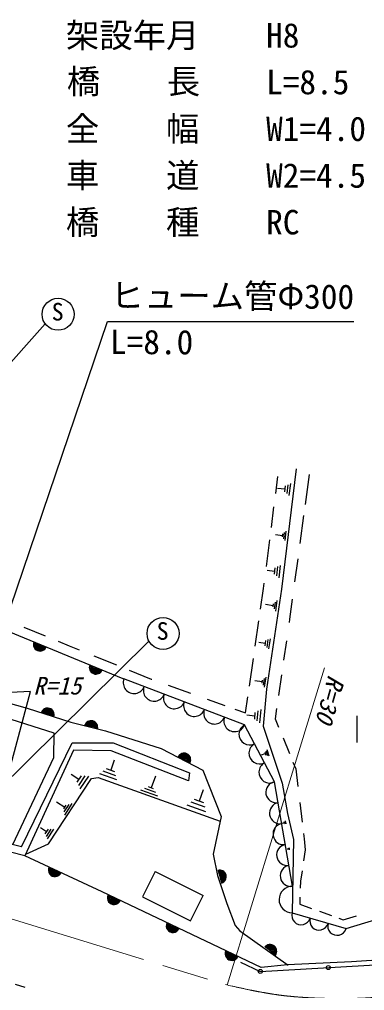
# Model space of a CAD drawing. Units: millimetres, scale not verified. Extents: x 40000 to 680000, y 20000 to 380000.
# Drawn here: x 160580 to 186437, y 245645 to 318414 of the extents above; entities that cross this region are included whole.
import ezdxf
from ezdxf.enums import TextEntityAlignment as Align

# ---------------------------------------------------------------- set-up
doc = ezdxf.new("R2010")
doc.units = ezdxf.units.MM
doc.header["$LTSCALE"] = 1000
doc.linetypes.add('CHAIN', pattern=[18.5, 12, -1.5, 3.5, -1.5])
for name, color, linetype, lineweight in [('M-BGD', 7, 'Continuous', 25), ('M-BMK', 2, 'CHAIN', 13), ('M-STR-HTXT', 7, 'Continuous', 13), ('M-STR-STR3', 7, 'Continuous', 25), ('M-STR-STRC', 7, 'Continuous', 25)]:
    doc.layers.add(name, color=color, linetype=linetype, lineweight=lineweight)
doc.layers.add('M-STR-STR1', color=1, linetype='Continuous')
doc.styles.add('ＭＳ ゴシック', font='')
doc.styles.get('ＭＳ ゴシック').set_extended_font_data('MS Gothic')

msp = doc.modelspace()

# ---------------------------------------------------------------- linework, layer by layer
at = {"layer": 'M-BGD'}
for p, q in [((181314, 284740), (180208, 275733)), ((179778, 282897), (179941, 284175)), ((182289, 284319), (181981, 282057)), ((179916, 283300), (180466, 283240)), ((180486, 283460), (180436, 283010)), ((180686, 283550), (180606, 282880)), ((180876, 283640), (180766, 282740)), ((179454, 280355), (179650, 281890)), ((181871, 281245), (181584, 279137)), ((179776, 279810), (180286, 279750)), ((180296, 279860), (180266, 279640)), ((180416, 279970), (180366, 279500)), ((180536, 280080), (180456, 279360)), ((179081, 277432), (179336, 279427)), ((181428, 277985), (181194, 276267)), ((179726, 277310), (179666, 276850)), ((179926, 277410), (179836, 276710)), ((180126, 277500), (180006, 276570)), ((179136, 277150), (179696, 277080)), ((178868, 275763), (178921, 276177)), ((178644, 274224), (178868, 275763)), ((180208, 275733), (179102, 268227)), ((179026, 274590), (179586, 274510)), ((179596, 274630), (179566, 274390)), ((179736, 274750), (179666, 274240)), ((179876, 274870), (179766, 274080)), ((181018, 274972), (180814, 273468)), ((155840, 274173), (168323, 269028)), ((178240, 271442), (178516, 273338)), ((180814, 273468), (180780, 273233)), ((160917, 272873), (162502, 272217)), ((163473, 271816), (164303, 271472)), ((164303, 271472), (165050, 271171)), ((178526, 271740), (178996, 271680)), ((179016, 271870), (178966, 271480)), ((179186, 271940), (179106, 271360)), ((179356, 272010), (179246, 271240)), ((180579, 271844), (180368, 270391)), ((166158, 270724), (167848, 270041)), ((177804, 268446), (178108, 270536)), ((168809, 269653), (170457, 268988)), ((180211, 269307), (179987, 267758)), ((168323, 269028), (168409, 268994)), ((177452, 265567), (168409, 268994)), ((170457, 268988), (170505, 268971)), ((171722, 268533), (173395, 267931)), ((178216, 268870), (178756, 268800)), ((178766, 268910), (178736, 268680)), ((178906, 269030), (178836, 268530)), ((179036, 269140), (178926, 268380)), ((161415, 268061), (147095, 267237)), ((156161, 268209), (161161, 266806)), ((157341, 252883), (161415, 268061)), ((179102, 268227), (178839, 265462)), ((163178, 264935), (155635, 267303)), ((174644, 267481), (175964, 267006)), ((177513, 266448), (177687, 267645)), ((161161, 266806), (164435, 265753)), ((176705, 266739), (177513, 266448)), ((178226, 266490), (178186, 265990)), ((178446, 266600), (178376, 265850)), ((178656, 266700), (178556, 265700)), ((179845, 266783), (179734, 266015)), ((164435, 265753), (167037, 265110)), ((177606, 266300), (178206, 266240)), ((179734, 266015), (179996, 265381)), ((185893, 264236), (185893, 266236)), ((163149, 263122), (163178, 264935)), ((167037, 265110), (171188, 263794)), ((179700, 261290), (177452, 265567)), ((178839, 265462), (180261, 261195)), ((160746, 256420), (164523, 264204)), ((164523, 264204), (167592, 264204)), ((167592, 264204), (173323, 261953)), ((180327, 264576), (180806, 263416)), ((164640, 263648), (160992, 255740)), ((167446, 263619), (164640, 263648)), ((173235, 261368), (167446, 263619)), ((171188, 263794), (174317, 262157)), ((178956, 263520), (179036, 263290)), ((179036, 263620), (179156, 263260)), ((179106, 263710), (179266, 263230)), ((160092, 256583), (163149, 263122)), ((167686, 262910), (167426, 262160)), ((178706, 263310), (178996, 263410)), ((181073, 262769), (181288, 262249)), ((167806, 261740), (166856, 262080)), ((167736, 262040), (167106, 262270)), ((174317, 262157), (175691, 258678)), ((181288, 262249), (181447, 260928)), ((162769, 256632), (165984, 261543)), ((164456, 261870), (165036, 261490)), ((165196, 261730), (164876, 261250)), ((165476, 261730), (164996, 261000)), ((165746, 261720), (165106, 260750)), ((165984, 261543), (166481, 261602)), ((166481, 261602), (175621, 258342)), ((167866, 261430), (166606, 261880)), ((170766, 261720), (170446, 260830)), ((173323, 261953), (173235, 261368)), ((181046, 253459), (179700, 261290)), ((170946, 260220), (169676, 260670)), ((170796, 260490), (169966, 260790)), ((170636, 260760), (170256, 260900)), ((174356, 260690), (174056, 259850)), ((180261, 261195), (180656, 258904)), ((163366, 259800), (163976, 259400)), ((174406, 259720), (173706, 259970)), ((164056, 259530), (163886, 259270)), ((164286, 259600), (163916, 259040)), ((164516, 259660), (163946, 258800)), ((174556, 259040), (173156, 259540)), ((174486, 259380), (173436, 259760)), ((181590, 259746), (181769, 258261)), ((175691, 258678), (175106, 255872)), ((180476, 258360), (180526, 258130)), ((180656, 258904), (181103, 256955)), ((160746, 256420), (155864, 257641)), ((162166, 257860), (162606, 257570)), ((162726, 257750), (162486, 257390)), ((162936, 257750), (162576, 257200)), ((163136, 257750), (162656, 257010)), ((180266, 258190), (180406, 258220)), ((180396, 258280), (180416, 258160)), ((180436, 258320), (180476, 258150)), ((160992, 255740), (155522, 257108)), ((181103, 256955), (181013, 251470)), ((181870, 257420), (181920, 257008)), ((181920, 257008), (181999, 256191)), ((161052, 255871), (162769, 256632)), ((180626, 256270), (180726, 256270)), ((180726, 256310), (180726, 256230)), ((180766, 256330), (180766, 256210)), ((180796, 256350), (180796, 256180)), ((181999, 256191), (181870, 255373)), ((166774, 253036), (160992, 255740)), ((175106, 255872), (175428, 254264)), ((170738, 254562), (169791, 252667)), ((170738, 254562), (174340, 252761)), ((175428, 254264), (176129, 252159)), ((181750, 254610), (181630, 253847)), ((181630, 253847), (181614, 253320)), ((178702, 247364), (166774, 253036)), ((169791, 252667), (173393, 250866)), ((173393, 250866), (174340, 252761)), ((181594, 252648), (181578, 252109)), ((176129, 252159), (176743, 250521)), ((181578, 252109), (182473, 251791)), ((185046, 250288), (191216, 252160)), ((181013, 251470), (185046, 250288)), ((183055, 251585), (183968, 251261)), ((184507, 251070), (184843, 250950)), ((184843, 250950), (185832, 251244)), ((176743, 250521), (177094, 250112)), ((177094, 250112), (180719, 247539)), ((177136, 247767), (178622, 247079)), ((178622, 247079), (188832, 247657)), ((180661, 247581), (178702, 247364)), ((185455, 247803), (180661, 247581)), ((188642, 248007), (185455, 247803)), ((160270, 246128), (160982, 245908))]:
    msp.add_line(p, q, dxfattribs=at)
for centre in [(183727, 247368), (178622, 247079)]:
    msp.add_circle(centre, 150, dxfattribs=at)
for centre, radius, start, end in [((162125, 271584), 500, 157.60863, 337.60863), ((162125, 271584), 500, 157.60863, 337.60863), ((162125, 271584), 450, 157.60863, 337.60863), ((162125, 271584), 400, 157.60863, 337.60863), ((162125, 271584), 350, 157.60863, 337.60863), ((162125, 271584), 300, 157.60863, 337.60863), ((162125, 271584), 250, 157.60863, 337.60863), ((162125, 271584), 200, 157.60863, 337.60863), ((162125, 271584), 150, 157.60863, 337.60863), ((162125, 271584), 100, 157.60863, 337.60863), ((162125, 271584), 50, 157.60863, 337.60863), ((166315, 269857), 500, 157.60863, 337.60863), ((166315, 269857), 500, 157.60863, 337.60863), ((166315, 269857), 450, 157.60863, 337.60863), ((166315, 269857), 400, 157.60863, 337.60863), ((166315, 269857), 350, 157.60863, 337.60863), ((166315, 269857), 300, 157.60863, 337.60863), ((166315, 269857), 250, 157.60863, 337.60863), ((166315, 269857), 200, 157.60863, 337.60863), ((166315, 269857), 150, 157.60863, 337.60863), ((166315, 269857), 100, 157.60863, 337.60863), ((166315, 269857), 50, 157.60863, 337.60863), ((169163, 268709), 806, 159.24281, 339.24281), ((170670, 268137), 806, 159.24281, 339.24281), ((172177, 267566), 806, 159.24281, 339.24281), ((173685, 266995), 806, 159.24281, 339.24281), ((162688, 266315), 500, 342.18111, 162.18111), ((162688, 266315), 500, 342.18111, 162.18111), ((162688, 266315), 450, 342.18111, 162.18111), ((162688, 266315), 400, 342.18111, 162.18111), ((162688, 266315), 350, 342.18111, 162.18111), ((162688, 266315), 300, 342.18111, 162.18111), ((162688, 266315), 250, 342.18111, 162.18111), ((162688, 266315), 200, 342.18111, 162.18111), ((162688, 266315), 150, 342.18111, 162.18111), ((162688, 266315), 100, 342.18111, 162.18111), ((162688, 266315), 50, 342.18111, 162.18111), ((175192, 266424), 806, 159.24281, 339.24281), ((165944, 265367), 500, 344.69577, 164.69577), ((165944, 265367), 500, 344.69577, 164.69577), ((165944, 265367), 450, 344.69577, 164.69577), ((165944, 265367), 400, 344.69577, 164.69577), ((165944, 265367), 350, 344.69577, 164.69577), ((165944, 265367), 300, 344.69577, 164.69577), ((165944, 265367), 250, 344.69577, 164.69577), ((176699, 265853), 806, 159.24281, 339.24281), ((165944, 265367), 200, 344.69577, 164.69577), ((165944, 265367), 150, 344.69577, 164.69577), ((165944, 265367), 100, 344.69577, 164.69577), ((165944, 265367), 50, 344.69577, 164.69577), ((177827, 264854), 805, 117.7185, 297.7185), ((172913, 262940), 500, 334.41847, 154.41847), ((172913, 262940), 500, 334.41847, 154.41847), ((178576, 263428), 805, 117.7185, 297.7185), ((172913, 262940), 450, 334.41847, 154.41847), ((172913, 262940), 400, 334.41847, 154.41847), ((172913, 262940), 350, 334.41847, 154.41847), ((172913, 262940), 300, 334.41847, 154.41847), ((172913, 262940), 250, 334.41847, 154.41847), ((172913, 262940), 200, 334.41847, 154.41847), ((172913, 262940), 150, 334.41847, 154.41847), ((172913, 262940), 100, 334.41847, 154.41847), ((172913, 262940), 50, 334.41847, 154.41847), ((179325, 262003), 805, 117.7185, 297.7185), ((179834, 260507), 794, 99.75185, 279.75185), ((180104, 258941), 794, 99.75185, 279.75185), ((180373, 257375), 794, 99.75185, 279.75185), ((180642, 255808), 794, 99.75185, 279.75185), ((163250, 254682), 500, 154.63558, 334.63558), ((163250, 254682), 500, 154.63558, 334.63558), ((163250, 254682), 450, 154.63558, 334.63558), ((163250, 254682), 400, 154.63558, 334.63558), ((163250, 254682), 350, 154.63558, 334.63558), ((163250, 254682), 300, 154.63558, 334.63558), ((163250, 254682), 250, 154.63558, 334.63558), ((163250, 254682), 200, 154.63558, 334.63558), ((163250, 254682), 150, 154.63558, 334.63558), ((163250, 254682), 100, 154.63558, 334.63558), ((163250, 254682), 50, 154.63558, 334.63558), ((180911, 254242), 794, 99.75185, 279.75185), ((175578, 254176), 500, 286.75026, 106.75026), ((175578, 254176), 500, 286.75026, 106.75026), ((175578, 254176), 450, 286.75026, 106.75026), ((175578, 254176), 400, 286.75026, 106.75026), ((175578, 254176), 350, 286.75026, 106.75026), ((175578, 254176), 300, 286.75026, 106.75026), ((175578, 254176), 250, 286.75026, 106.75026), ((175578, 254176), 200, 286.75026, 106.75026), ((175578, 254176), 150, 286.75026, 106.75026), ((175578, 254176), 100, 286.75026, 106.75026), ((175578, 254176), 50, 286.75026, 106.75026), ((181029, 252465), 995, 89.05054, 269.05054), ((167664, 252589), 500, 154.63558, 334.63558), ((167664, 252589), 500, 154.63558, 334.63558), ((167664, 252589), 450, 154.63558, 334.63558), ((167664, 252589), 400, 154.63558, 334.63558), ((167664, 252589), 350, 154.63558, 334.63558), ((167664, 252589), 300, 154.63558, 334.63558), ((167664, 252589), 250, 154.63558, 334.63558), ((167664, 252589), 200, 154.63558, 334.63558), ((167664, 252589), 150, 154.63558, 334.63558), ((167664, 252589), 100, 154.63558, 334.63558), ((167664, 252589), 50, 154.63558, 334.63558), ((181685, 251273), 700, 163.65712, 343.65712), ((183029, 250879), 700, 163.65712, 343.65712), ((172079, 250497), 500, 154.63558, 334.63558), ((172079, 250497), 500, 154.63558, 334.63558), ((172079, 250497), 450, 154.63558, 334.63558), ((172079, 250497), 400, 154.63558, 334.63558), ((172079, 250497), 350, 154.63558, 334.63558), ((172079, 250497), 300, 154.63558, 334.63558), ((172079, 250497), 250, 154.63558, 334.63558), ((172079, 250497), 200, 154.63558, 334.63558), ((172079, 250497), 150, 154.63558, 334.63558), ((172079, 250497), 100, 154.63558, 334.63558), ((172079, 250497), 50, 154.63558, 334.63558), ((184374, 250485), 700, 163.65712, 343.65712), ((179355, 248600), 500, 322.69605, 142.69605), ((179355, 248600), 500, 322.69605, 142.69605), ((179355, 248600), 450, 322.69605, 142.69605), ((179355, 248600), 400, 322.69605, 142.69605), ((179355, 248600), 350, 322.69605, 142.69605), ((179355, 248600), 300, 322.69605, 142.69605), ((176494, 248404), 500, 154.63558, 334.63558), ((176494, 248404), 500, 154.63558, 334.63558), ((176494, 248404), 450, 154.63558, 334.63558), ((176494, 248404), 400, 154.63558, 334.63558), ((176494, 248404), 350, 154.63558, 334.63558), ((176494, 248404), 300, 154.63558, 334.63558), ((176494, 248404), 250, 154.63558, 334.63558), ((176494, 248404), 200, 154.63558, 334.63558), ((176494, 248404), 150, 154.63558, 334.63558), ((176494, 248404), 100, 154.63558, 334.63558), ((176494, 248404), 50, 154.63558, 334.63558), ((179355, 248600), 250, 322.69605, 142.69605), ((179355, 248600), 200, 322.69605, 142.69605), ((179355, 248600), 150, 322.69605, 142.69605), ((179355, 248600), 100, 322.69605, 142.69605), ((179355, 248600), 50, 322.69605, 142.69605)]:
    msp.add_arc(centre, radius, start, end, dxfattribs=at)
at = {"layer": 'M-BMK'}
msp.add_line((158403, 251486), (176022, 246091), dxfattribs=at)
msp.add_open_spline([(176022, 246091), (177341, 245794), (178660, 245497), (179995, 245317), (181206, 245154), (182431, 245087), (183658, 245059), (185368, 245019), (187085, 245055), (188766, 245317), (190379, 245568), (191958, 246029), (193513, 246555), (194694, 246955), (195862, 247393), (196970, 247948), (198057, 248492), (199087, 249149), (200117, 249805)], degree=3, knots=[0, 0, 0, 0, 1, 1, 1, 2, 2, 2, 3, 3, 3, 4, 4, 4, 5, 5, 5, 6, 6, 6, 6], dxfattribs=at)
at = {"layer": 'M-STR-HTXT'}
msp.add_line((183431, 269835), (176148, 246052), dxfattribs=at)
at = {"layer": 'M-STR-STR3'}
for p, q in [((154492, 258394), (167168, 295790)), ((167168, 295790), (185632, 295790))]:
    msp.add_line(p, q, dxfattribs=at)
at = {"layer": 'M-STR-STRC'}
for p, q in [((162508, 295607), (147518, 278734)), ((170287, 271819), (155829, 257544))]:
    msp.add_line(p, q, dxfattribs=at)
for centre in [(163474, 296319), (171339, 272397)]:
    msp.add_circle(centre, 1200, dxfattribs=at)

# ---------------------------------------------------------------- texts
at = {"layer": 'M-BGD', "style": 'ＭＳ ゴシック', "oblique": 15}
msp.add_text('R=15', height=1320, dxfattribs=at).set_placement((161631, 268487), align=Align.MIDDLE_LEFT)
at = {"layer": 'M-STR-HTXT', "style": 'ＭＳ ゴシック', "oblique": 15}
msp.add_text('R=30', height=1320, rotation=254.358, dxfattribs=at).set_placement((184369, 269190), align=Align.MIDDLE_LEFT)
at = {"layer": 'M-STR-STR1', "style": 'ＭＳ ゴシック'}
for s, p in [('架設年月', (164062, 315754)), ('H8', (179062, 315754)), ('橋\u3000  長', (164130, 312306)), ('L=8.5', (179062, 312254)), ('全\u3000\u3000幅', (164062, 308754)), ('W1=4.0', (179062, 308754)), ('車\u3000\u3000道', (164062, 305254)), ('W2=4.5', (179062, 305254)), ('橋\u3000\u3000種', (164062, 301754)), ('RC', (179062, 301754))]:
    msp.add_text(s, height=1833, dxfattribs=at).set_placement(p, align=Align.BOTTOM_LEFT)
at = {"layer": 'M-STR-STR3', "style": 'ＭＳ ゴシック'}
for s, p in [('ヒューム管Φ300', (167400, 296264)), ('L=8.0', (167360, 292795))]:
    msp.add_text(s, height=1833, rotation=359.707, dxfattribs=at).set_placement(p, align=Align.BOTTOM_LEFT)
at = {"layer": 'M-STR-STRC', "style": 'ＭＳ ゴシック'}
for p in [(162996, 295456), (170860, 271534)]:
    msp.add_text('S', height=1320, dxfattribs=at).set_placement(p, align=Align.BOTTOM_LEFT)

doc.saveas('drawing.dxf')
